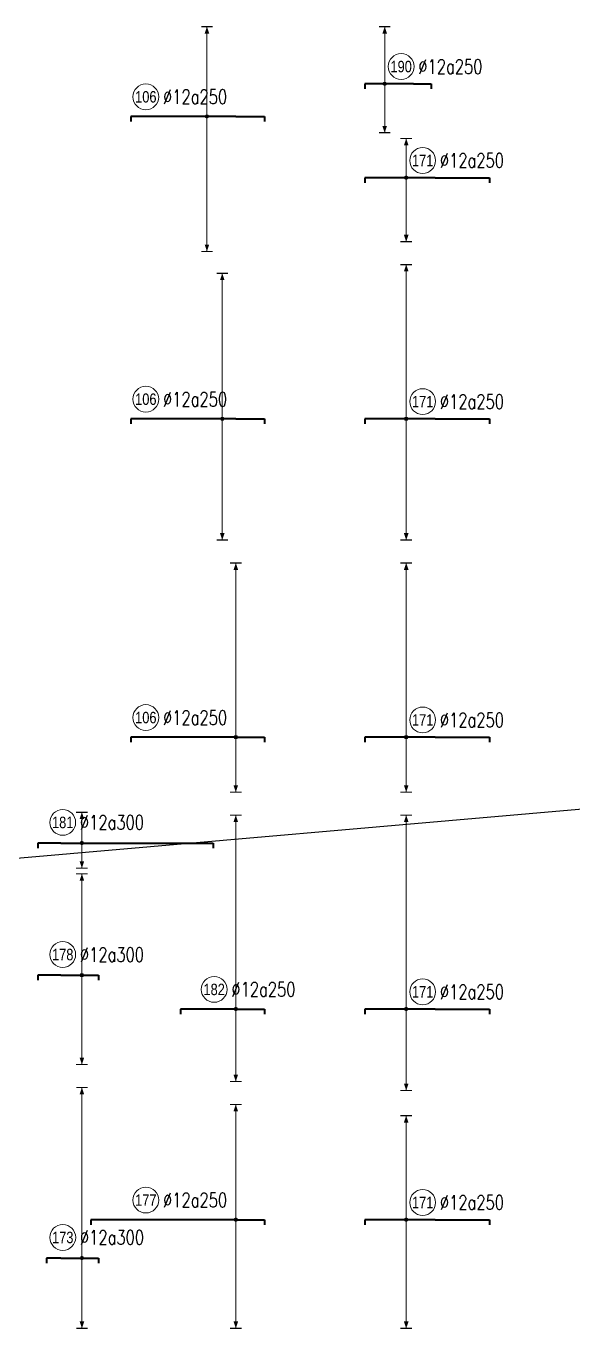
# Model space of a CAD drawing. Header units: millimetres. Extents: x -415354 to 883813, y -531490 to 486716.
# Drawn here: x 185444 to 204506, y -117820 to -72380 of the extents above; entities that cross this region are included whole.
import ezdxf
from ezdxf.enums import TextEntityAlignment as Align

# ---------------------------------------------------------------- set-up
doc = ezdxf.new("R2010")
doc.units = ezdxf.units.MM
doc.header["$MEASUREMENT"] = 0
for name, color, linetype, lineweight in [('NDC_S_DIM', 1, 'Continuous', 15), ('NDC_S_REBAR', 4, 'Continuous', 35), ('NDC_S_VN TEXT', 7, 'Continuous', 20)]:
    doc.layers.add(name, color=color, linetype=linetype, lineweight=lineweight)
doc.styles.add('ARIAL', font='arial.ttf', dxfattribs={"width": 0.8})
doc.styles.add('NDC_EN TXT', font='romans.shx', dxfattribs={"width": 0.8})

# ---------------------------------------------------------------- blocks, each defined once
blk = doc.blocks.new('*U306')
h = blk.add_hatch(color=6)
edge = h.paths.add_edge_path()
edge.add_arc((-5.03, 0), 0.3, 0, 360)
at = {"layer": 'NDC_S_DIM', "color": 8}
for q in [(-5.03, 15.66), (-5.03, -23.54)]:
    blk.add_line((-5.03, 0), q, dxfattribs=at)
for points in [[(-6.03, 15.66, 0.2, 0.2, 0), (-4.03, 15.66, 0, 0, 0)], [(-6.03, -23.54, 0.2, 0.2, 0), (-4.03, -23.54, 0, 0, 0)]]:
    blk.add_lwpolyline(points, format="xyseb", dxfattribs=at)
at = {"layer": 'NDC_S_DIM'}
blk.add_circle((-15.68, 3.42), 2.25, dxfattribs=at)
at = {"layer": 'NDC_S_DIM', "color": 6}
blk.add_circle((-5.03, 0), 0.3, dxfattribs=at)
at = {"layer": 'NDC_S_DIM', "color": 8}
for points in [[(-5.43, 14.46), (-5.03, 15.66), (-4.63, 14.46)], [(-5.43, -22.34), (-5.03, -23.54), (-4.63, -22.34)]]:
    blk.add_solid(points, dxfattribs=at)
at = {"layer": 'NDC_S_REBAR'}
for p, q in [((0, 0), (-18.27, 0)), ((-18.27, 0), (-18.27, -0.9)), ((0, 0), (4.98, 0)), ((4.98, 0), (4.98, -0.9)), ((-18.27, -0.9), (-18.27, -0.9)), ((4.98, -0.9), (4.98, -0.9))]:
    blk.add_line(p, q, dxfattribs=at)
at = {"layer": 'NDC_S_VN TEXT', "color": 3, "style": 'NDC_EN TXT', "width": 0.75}
blk.add_attdef('DKT', (-12.68, 2.17), '', height=2.5, dxfattribs=at)
at = {"layer": 'NDC_S_VN TEXT', "style": 'ARIAL', "width": 0.8}
blk.add_attdef('KHT', text='', height=2, dxfattribs=at).set_placement((-15.68, 3.42), align=Align.MIDDLE_CENTER)
blk = doc.blocks.new('*U307')
h = blk.add_hatch(color=6)
edge = h.paths.add_edge_path()
edge.add_arc((-5.03, 0), 0.3, 0, 360)
at = {"layer": 'NDC_S_DIM', "color": 8}
for q in [(-5.03, 6.84), (-5.03, -11.16)]:
    blk.add_line((-5.03, 0), q, dxfattribs=at)
for points in [[(-6.03, 6.84, 0.2, 0.2, 0), (-4.03, 6.84, 0, 0, 0)], [(-6.03, -11.16, 0.2, 0.2, 0), (-4.03, -11.16, 0, 0, 0)]]:
    blk.add_lwpolyline(points, format="xyseb", dxfattribs=at)
at = {"layer": 'NDC_S_DIM'}
blk.add_circle((-2.16, 3), 2.25, dxfattribs=at)
at = {"layer": 'NDC_S_DIM', "color": 6}
blk.add_circle((-5.03, 0), 0.3, dxfattribs=at)
at = {"layer": 'NDC_S_DIM', "color": 8}
for points in [[(-5.43, 5.64), (-5.03, 6.84), (-4.63, 5.64)], [(-5.43, -9.96), (-5.03, -11.16), (-4.63, -9.96)]]:
    blk.add_solid(points, dxfattribs=at)
at = {"layer": 'NDC_S_REBAR'}
for p, q in [((0, 0), (-12.25, 0)), ((-12.25, 0), (-12.25, -0.9)), ((0, 0), (9.5, 0)), ((9.5, 0), (9.5, -0.9)), ((-12.25, -0.9), (-12.25, -0.9)), ((9.5, -0.9), (9.5, -0.9))]:
    blk.add_line(p, q, dxfattribs=at)
at = {"layer": 'NDC_S_VN TEXT', "style": 'ARIAL', "width": 0.8}
blk.add_attdef('KHT', text='', height=2, dxfattribs=at).set_placement((-2.16, 3), align=Align.MIDDLE_CENTER)
at = {"layer": 'NDC_S_VN TEXT', "color": 3, "style": 'NDC_EN TXT', "width": 0.75}
blk.add_attdef('DKT', (0.84, 1.75), '', height=2.5, dxfattribs=at)
blk = doc.blocks.new('*U309')
h = blk.add_hatch(color=6)
edge = h.paths.add_edge_path()
edge.add_arc((-5.03, 0), 0.3, 0, 360)
at = {"layer": 'NDC_S_DIM', "color": 8}
for q in [(-5.03, 9.96), (-5.03, -8.54)]:
    blk.add_line((-5.03, 0), q, dxfattribs=at)
for points in [[(-6.03, 9.96, 0.2, 0.2, 0), (-4.03, 9.96, 0, 0, 0)], [(-6.03, -8.54, 0.2, 0.2, 0), (-4.03, -8.54, 0, 0, 0)]]:
    blk.add_lwpolyline(points, format="xyseb", dxfattribs=at)
at = {"layer": 'NDC_S_DIM'}
blk.add_circle((-2.16, 3), 2.25, dxfattribs=at)
at = {"layer": 'NDC_S_DIM', "color": 6}
blk.add_circle((-5.03, 0), 0.3, dxfattribs=at)
at = {"layer": 'NDC_S_DIM', "color": 8}
for points in [[(-5.43, 8.76), (-5.03, 9.96), (-4.63, 8.76)], [(-5.43, -7.34), (-5.03, -8.54), (-4.63, -7.34)]]:
    blk.add_solid(points, dxfattribs=at)
at = {"layer": 'NDC_S_REBAR'}
for p, q in [((0, 0), (-8.5, 0)), ((-8.5, 0), (-8.5, -0.9)), ((0, 0), (3.1, 0)), ((3.1, 0), (3.1, -0.9)), ((-8.5, -0.9), (-8.5, -0.9)), ((3.1, -0.9), (3.1, -0.9))]:
    blk.add_line(p, q, dxfattribs=at)
at = {"layer": 'NDC_S_VN TEXT', "style": 'ARIAL', "width": 0.8}
blk.add_attdef('KHT', text='', height=2, dxfattribs=at).set_placement((-2.16, 3), align=Align.MIDDLE_CENTER)
at = {"layer": 'NDC_S_VN TEXT', "color": 3, "style": 'NDC_EN TXT', "width": 0.75}
blk.add_attdef('DKT', (0.84, 1.75), '', height=2.5, dxfattribs=at)
blk = doc.blocks.new('*U312')
h = blk.add_hatch(color=6)
edge = h.paths.add_edge_path()
edge.add_arc((-2.36, 0), 0.3, 0, 360)
at = {"layer": 'NDC_S_DIM', "color": 8}
for q in [(-2.36, 25.38), (-2.36, -21.14)]:
    blk.add_line((-2.36, 0), q, dxfattribs=at)
for points in [[(-3.36, 25.38, 0.2, 0.2, 0), (-1.36, 25.38, 0, 0, 0)], [(-3.36, -21.14, 0.2, 0.2, 0), (-1.36, -21.14, 0, 0, 0)]]:
    blk.add_lwpolyline(points, format="xyseb", dxfattribs=at)
at = {"layer": 'NDC_S_DIM'}
blk.add_circle((-15.68, 3.42), 2.25, dxfattribs=at)
at = {"layer": 'NDC_S_DIM', "color": 6}
blk.add_circle((-2.36, 0), 0.3, dxfattribs=at)
at = {"layer": 'NDC_S_DIM', "color": 8}
for points in [[(-2.76, 24.18), (-2.36, 25.38), (-1.96, 24.18)], [(-2.76, -19.94), (-2.36, -21.14), (-1.96, -19.94)]]:
    blk.add_solid(points, dxfattribs=at)
at = {"layer": 'NDC_S_REBAR'}
for p, q in [((0, 0), (-18.27, 0)), ((-18.27, 0), (-18.27, -0.9)), ((0, 0), (4.98, 0)), ((4.98, 0), (4.98, -0.9)), ((-18.27, -0.9), (-18.27, -0.9)), ((4.98, -0.9), (4.98, -0.9))]:
    blk.add_line(p, q, dxfattribs=at)
at = {"layer": 'NDC_S_VN TEXT', "color": 3, "style": 'NDC_EN TXT', "width": 0.75}
blk.add_attdef('DKT', (-12.68, 2.17), '', height=2.5, dxfattribs=at)
at = {"layer": 'NDC_S_VN TEXT', "style": 'ARIAL', "width": 0.8}
blk.add_attdef('KHT', text='', height=2, dxfattribs=at).set_placement((-15.68, 3.42), align=Align.MIDDLE_CENTER)
blk = doc.blocks.new('*U313')
h = blk.add_hatch(color=6)
edge = h.paths.add_edge_path()
edge.add_arc((-5.03, 0), 0.3, 0, 360)
at = {"layer": 'NDC_S_DIM', "color": 8}
for q in [(-5.03, 26.89), (-5.03, -21.14)]:
    blk.add_line((-5.03, 0), q, dxfattribs=at)
for points in [[(-6.03, 26.89, 0.2, 0.2, 0), (-4.03, 26.89, 0, 0, 0)], [(-6.03, -21.14, 0.2, 0.2, 0), (-4.03, -21.14, 0, 0, 0)]]:
    blk.add_lwpolyline(points, format="xyseb", dxfattribs=at)
at = {"layer": 'NDC_S_DIM'}
blk.add_circle((-2.16, 3), 2.25, dxfattribs=at)
at = {"layer": 'NDC_S_DIM', "color": 6}
blk.add_circle((-5.03, 0), 0.3, dxfattribs=at)
at = {"layer": 'NDC_S_DIM', "color": 8}
for points in [[(-5.43, 25.69), (-5.03, 26.89), (-4.63, 25.69)], [(-5.43, -19.94), (-5.03, -21.14), (-4.63, -19.94)]]:
    blk.add_solid(points, dxfattribs=at)
at = {"layer": 'NDC_S_REBAR'}
for p, q in [((0, 0), (-12.25, 0)), ((-12.25, 0), (-12.25, -0.9)), ((0, 0), (9.5, 0)), ((9.5, 0), (9.5, -0.9)), ((-12.25, -0.9), (-12.25, -0.9)), ((9.5, -0.9), (9.5, -0.9))]:
    blk.add_line(p, q, dxfattribs=at)
at = {"layer": 'NDC_S_VN TEXT', "style": 'ARIAL', "width": 0.8}
blk.add_attdef('KHT', text='', height=2, dxfattribs=at).set_placement((-2.16, 3), align=Align.MIDDLE_CENTER)
at = {"layer": 'NDC_S_VN TEXT', "color": 3, "style": 'NDC_EN TXT', "width": 0.75}
blk.add_attdef('DKT', (0.84, 1.75), '', height=2.5, dxfattribs=at)
blk = doc.blocks.new('*U317')
h = blk.add_hatch(color=6)
edge = h.paths.add_edge_path()
edge.add_arc((0, 0), 0.3, 0, 360)
at = {"layer": 'NDC_S_DIM', "color": 8}
for q in [(0, 30.37), (0, -9.59)]:
    blk.add_line((0, 0), q, dxfattribs=at)
for points in [[(-1, 30.37, 0.2, 0.2, 0), (1, 30.37, 0, 0, 0)], [(-1, -9.59, 0.2, 0.2, 0), (1, -9.59, 0, 0, 0)]]:
    blk.add_lwpolyline(points, format="xyseb", dxfattribs=at)
at = {"layer": 'NDC_S_DIM'}
blk.add_circle((-15.68, 3.42), 2.25, dxfattribs=at)
at = {"layer": 'NDC_S_DIM', "color": 6}
blk.add_circle((0, 0), 0.3, dxfattribs=at)
at = {"layer": 'NDC_S_DIM', "color": 8}
for points in [[(-0.4, 29.17), (0, 30.37), (0.4, 29.17)], [(-0.4, -8.39), (0, -9.59), (0.4, -8.39)]]:
    blk.add_solid(points, dxfattribs=at)
at = {"layer": 'NDC_S_REBAR'}
for p, q in [((0, 0), (-18.27, 0)), ((-18.27, 0), (-18.27, -0.9)), ((0, 0), (4.98, 0)), ((4.98, 0), (4.98, -0.9)), ((-18.27, -0.9), (-18.27, -0.9)), ((4.98, -0.9), (4.98, -0.9))]:
    blk.add_line(p, q, dxfattribs=at)
at = {"layer": 'NDC_S_VN TEXT', "color": 3, "style": 'NDC_EN TXT', "width": 0.75}
blk.add_attdef('DKT', (-12.68, 2.17), '', height=2.5, dxfattribs=at)
at = {"layer": 'NDC_S_VN TEXT', "style": 'ARIAL', "width": 0.8}
blk.add_attdef('KHT', text='', height=2, dxfattribs=at).set_placement((-15.68, 3.42), align=Align.MIDDLE_CENTER)
blk = doc.blocks.new('*U316')
h = blk.add_hatch(color=6)
edge = h.paths.add_edge_path()
edge.add_arc((-5.03, 0), 0.3, 0, 360)
at = {"layer": 'NDC_S_DIM', "color": 8}
for q in [(-5.03, 30.38), (-5.03, -9.59)]:
    blk.add_line((-5.03, 0), q, dxfattribs=at)
for points in [[(-6.03, 30.38, 0.2, 0.2, 0), (-4.03, 30.38, 0, 0, 0)], [(-6.03, -9.59, 0.2, 0.2, 0), (-4.03, -9.59, 0, 0, 0)]]:
    blk.add_lwpolyline(points, format="xyseb", dxfattribs=at)
at = {"layer": 'NDC_S_DIM'}
blk.add_circle((-2.16, 3), 2.25, dxfattribs=at)
at = {"layer": 'NDC_S_DIM', "color": 6}
blk.add_circle((-5.03, 0), 0.3, dxfattribs=at)
at = {"layer": 'NDC_S_DIM', "color": 8}
for points in [[(-5.43, 29.18), (-5.03, 30.38), (-4.63, 29.18)], [(-5.43, -8.39), (-5.03, -9.59), (-4.63, -8.39)]]:
    blk.add_solid(points, dxfattribs=at)
at = {"layer": 'NDC_S_REBAR'}
for p, q in [((0, 0), (-12.25, 0)), ((-12.25, 0), (-12.25, -0.9)), ((0, 0), (9.5, 0)), ((9.5, 0), (9.5, -0.9)), ((-12.25, -0.9), (-12.25, -0.9)), ((9.5, -0.9), (9.5, -0.9))]:
    blk.add_line(p, q, dxfattribs=at)
at = {"layer": 'NDC_S_VN TEXT', "style": 'ARIAL', "width": 0.8}
blk.add_attdef('KHT', text='', height=2, dxfattribs=at).set_placement((-2.16, 3), align=Align.MIDDLE_CENTER)
at = {"layer": 'NDC_S_VN TEXT', "color": 3, "style": 'NDC_EN TXT', "width": 0.75}
blk.add_attdef('DKT', (0.84, 1.75), '', height=2.5, dxfattribs=at)
blk = doc.blocks.new('*U329')
h = blk.add_hatch(color=6)
edge = h.paths.add_edge_path()
edge.add_arc((0, 0), 0.3, 0, 360)
at = {"layer": 'NDC_S_DIM', "color": 8}
for q in [(0, 33.81), (0, -12.64)]:
    blk.add_line((0, 0), q, dxfattribs=at)
for points in [[(-1, 33.81, 0.2, 0.2, 0), (1, 33.81, 0, 0, 0)], [(-1, -12.64, 0.2, 0.2, 0), (1, -12.64, 0, 0, 0)]]:
    blk.add_lwpolyline(points, format="xyseb", dxfattribs=at)
at = {"layer": 'NDC_S_DIM'}
blk.add_circle((-3.77, 3.42), 2.25, dxfattribs=at)
at = {"layer": 'NDC_S_DIM', "color": 6}
blk.add_circle((0, 0), 0.3, dxfattribs=at)
at = {"layer": 'NDC_S_DIM', "color": 8}
for points in [[(-0.4, 32.61), (0, 33.81), (0.4, 32.61)], [(-0.4, -11.44), (0, -12.64), (0.4, -11.44)]]:
    blk.add_solid(points, dxfattribs=at)
at = {"layer": 'NDC_S_REBAR'}
for p, q in [((0, 0), (-9.62, 0)), ((-9.62, 0), (-9.62, -0.9)), ((0, 0), (4.98, 0)), ((4.98, 0), (4.98, -0.9)), ((-9.62, -0.9), (-9.62, -0.9)), ((4.98, -0.9), (4.98, -0.9))]:
    blk.add_line(p, q, dxfattribs=at)
at = {"layer": 'NDC_S_VN TEXT', "color": 3, "style": 'NDC_EN TXT', "width": 0.75}
blk.add_attdef('DKT', (-0.77, 2.17), '', height=2.5, dxfattribs=at)
at = {"layer": 'NDC_S_VN TEXT', "style": 'ARIAL', "width": 0.8}
blk.add_attdef('KHT', text='', height=2, dxfattribs=at).set_placement((-3.77, 3.42), align=Align.MIDDLE_CENTER)
blk = doc.blocks.new('*U326')
h = blk.add_hatch(color=6)
edge = h.paths.add_edge_path()
edge.add_arc((-5.03, 0), 0.3, 0, 360)
at = {"layer": 'NDC_S_DIM', "color": 8}
for q in [(-5.03, 33.81), (-5.03, -14.19)]:
    blk.add_line((-5.03, 0), q, dxfattribs=at)
for points in [[(-6.03, 33.81, 0.2, 0.2, 0), (-4.03, 33.81, 0, 0, 0)], [(-6.03, -14.19, 0.2, 0.2, 0), (-4.03, -14.19, 0, 0, 0)]]:
    blk.add_lwpolyline(points, format="xyseb", dxfattribs=at)
at = {"layer": 'NDC_S_DIM'}
blk.add_circle((-2.16, 3), 2.25, dxfattribs=at)
at = {"layer": 'NDC_S_DIM', "color": 6}
blk.add_circle((-5.03, 0), 0.3, dxfattribs=at)
at = {"layer": 'NDC_S_DIM', "color": 8}
for points in [[(-5.43, 32.61), (-5.03, 33.81), (-4.63, 32.61)], [(-5.43, -12.99), (-5.03, -14.19), (-4.63, -12.99)]]:
    blk.add_solid(points, dxfattribs=at)
at = {"layer": 'NDC_S_REBAR'}
for p, q in [((0, 0), (-12.25, 0)), ((-12.25, 0), (-12.25, -0.9)), ((0, 0), (9.5, 0)), ((9.5, 0), (9.5, -0.9)), ((-12.25, -0.9), (-12.25, -0.9)), ((9.5, -0.9), (9.5, -0.9))]:
    blk.add_line(p, q, dxfattribs=at)
at = {"layer": 'NDC_S_VN TEXT', "style": 'ARIAL', "width": 0.8}
blk.add_attdef('KHT', text='', height=2, dxfattribs=at).set_placement((-2.16, 3), align=Align.MIDDLE_CENTER)
at = {"layer": 'NDC_S_VN TEXT', "color": 3, "style": 'NDC_EN TXT', "width": 0.75}
blk.add_attdef('DKT', (0.84, 1.75), '', height=2.5, dxfattribs=at)
blk = doc.blocks.new('*U330')
h = blk.add_hatch(color=6)
edge = h.paths.add_edge_path()
edge.add_arc((0, 0), 0.3, 0, 360)
at = {"layer": 'NDC_S_DIM', "color": 8}
for q in [(0, 20.08), (0, -18.95)]:
    blk.add_line((0, 0), q, dxfattribs=at)
for points in [[(-1, 20.08, 0.2, 0.2, 0), (1, 20.08, 0, 0, 0)], [(-1, -18.95, 0.2, 0.2, 0), (1, -18.95, 0, 0, 0)]]:
    blk.add_lwpolyline(points, format="xyseb", dxfattribs=at)
at = {"layer": 'NDC_S_DIM'}
blk.add_circle((-15.68, 3.42), 2.25, dxfattribs=at)
at = {"layer": 'NDC_S_DIM', "color": 6}
blk.add_circle((0, 0), 0.3, dxfattribs=at)
at = {"layer": 'NDC_S_DIM', "color": 8}
for points in [[(-0.4, 18.88), (0, 20.08), (0.4, 18.88)], [(-0.4, -17.75), (0, -18.95), (0.4, -17.75)]]:
    blk.add_solid(points, dxfattribs=at)
at = {"layer": 'NDC_S_REBAR'}
for p, q in [((0, 0), (-25.25, 0)), ((-25.25, 0), (-25.25, -0.9)), ((0, 0), (4.98, 0)), ((4.98, 0), (4.98, -0.9)), ((-25.25, -0.9), (-25.25, -0.9)), ((4.98, -0.9), (4.98, -0.9))]:
    blk.add_line(p, q, dxfattribs=at)
at = {"layer": 'NDC_S_VN TEXT', "color": 3, "style": 'NDC_EN TXT', "width": 0.75}
blk.add_attdef('DKT', (-12.68, 2.17), '', height=2.5, dxfattribs=at)
at = {"layer": 'NDC_S_VN TEXT', "style": 'ARIAL', "width": 0.8}
blk.add_attdef('KHT', text='', height=2, dxfattribs=at).set_placement((-15.68, 3.42), align=Align.MIDDLE_CENTER)
blk = doc.blocks.new('*U325')
h = blk.add_hatch(color=6)
edge = h.paths.add_edge_path()
edge.add_arc((-5.03, 0), 0.3, 0, 360)
at = {"layer": 'NDC_S_DIM', "color": 8}
for q in [(-5.03, 18.14), (-5.03, -18.95)]:
    blk.add_line((-5.03, 0), q, dxfattribs=at)
for points in [[(-6.03, 18.14, 0.2, 0.2, 0), (-4.03, 18.14, 0, 0, 0)], [(-6.03, -18.95, 0.2, 0.2, 0), (-4.03, -18.95, 0, 0, 0)]]:
    blk.add_lwpolyline(points, format="xyseb", dxfattribs=at)
at = {"layer": 'NDC_S_DIM'}
blk.add_circle((-2.16, 3), 2.25, dxfattribs=at)
at = {"layer": 'NDC_S_DIM', "color": 6}
blk.add_circle((-5.03, 0), 0.3, dxfattribs=at)
at = {"layer": 'NDC_S_DIM', "color": 8}
for points in [[(-5.43, 16.94), (-5.03, 18.14), (-4.63, 16.94)], [(-5.43, -17.75), (-5.03, -18.95), (-4.63, -17.75)]]:
    blk.add_solid(points, dxfattribs=at)
at = {"layer": 'NDC_S_REBAR'}
for p, q in [((0, 0), (-12.25, 0)), ((-12.25, 0), (-12.25, -0.9)), ((0, 0), (9.5, 0)), ((9.5, 0), (9.5, -0.9)), ((-12.25, -0.9), (-12.25, -0.9)), ((9.5, -0.9), (9.5, -0.9))]:
    blk.add_line(p, q, dxfattribs=at)
at = {"layer": 'NDC_S_VN TEXT', "style": 'ARIAL', "width": 0.8}
blk.add_attdef('KHT', text='', height=2, dxfattribs=at).set_placement((-2.16, 3), align=Align.MIDDLE_CENTER)
at = {"layer": 'NDC_S_VN TEXT', "color": 3, "style": 'NDC_EN TXT', "width": 0.75}
blk.add_attdef('DKT', (0.84, 1.75), '', height=2.5, dxfattribs=at)
blk = doc.blocks.new('*U331')
h = blk.add_hatch(color=6)
edge = h.paths.add_edge_path()
edge.add_arc((3.65, 0), 0.3, 0, 360)
at = {"layer": 'NDC_S_DIM', "color": 8}
for q in [(3.65, 29.74), (3.65, -12.26)]:
    blk.add_line((3.65, 0), q, dxfattribs=at)
for points in [[(2.65, 29.74, 0.2, 0.2, 0), (4.65, 29.74, 0, 0, 0)], [(2.65, -12.26, 0.2, 0.2, 0), (4.65, -12.26, 0, 0, 0)]]:
    blk.add_lwpolyline(points, format="xyseb", dxfattribs=at)
at = {"layer": 'NDC_S_DIM'}
blk.add_circle((0.31, 3.59), 2.25, dxfattribs=at)
at = {"layer": 'NDC_S_DIM', "color": 6}
blk.add_circle((3.65, 0), 0.3, dxfattribs=at)
at = {"layer": 'NDC_S_DIM', "color": 8}
for points in [[(3.25, 28.54), (3.65, 29.74), (4.05, 28.54)], [(3.25, -11.06), (3.65, -12.26), (4.05, -11.06)]]:
    blk.add_solid(points, dxfattribs=at)
at = {"layer": 'NDC_S_REBAR'}
for p, q in [((0, 0), (-2.54, 0)), ((-2.54, 0), (-2.54, -0.9)), ((0, 0), (6.56, 0)), ((6.56, 0), (6.56, -0.9)), ((-2.54, -0.9), (-2.54, -0.9)), ((6.56, -0.9), (6.56, -0.9))]:
    blk.add_line(p, q, dxfattribs=at)
at = {"layer": 'NDC_S_VN TEXT', "style": 'ARIAL', "width": 0.8}
blk.add_attdef('KHT', text='', height=2, dxfattribs=at).set_placement((0.31, 3.59), align=Align.MIDDLE_CENTER)
at = {"layer": 'NDC_S_VN TEXT', "color": 3, "style": 'NDC_EN TXT', "width": 0.75}
blk.add_attdef('DKT', (3.31, 2.34), '', height=2.5, dxfattribs=at)
blk = doc.blocks.new('*U1011')
h = blk.add_hatch(color=6)
edge = h.paths.add_edge_path()
edge.add_arc((3.65, 0), 0.3, 0, 360)
at = {"layer": 'NDC_S_DIM', "color": 8}
for q in [(3.65, 17.65), (3.65, -15.6)]:
    blk.add_line((3.65, 0), q, dxfattribs=at)
for points in [[(2.65, 17.65, 0.2, 0.2, 0), (4.65, 17.65, 0, 0, 0)], [(2.65, -15.6, 0.2, 0.2, 0), (4.65, -15.6, 0, 0, 0)]]:
    blk.add_lwpolyline(points, format="xyseb", dxfattribs=at)
at = {"layer": 'NDC_S_DIM'}
blk.add_circle((0.31, 3.59), 2.25, dxfattribs=at)
at = {"layer": 'NDC_S_DIM', "color": 6}
blk.add_circle((3.65, 0), 0.3, dxfattribs=at)
at = {"layer": 'NDC_S_DIM', "color": 8}
for points in [[(3.25, 16.45), (3.65, 17.65), (4.05, 16.45)], [(3.25, -14.4), (3.65, -15.6), (4.05, -14.4)]]:
    blk.add_solid(points, dxfattribs=at)
at = {"layer": 'NDC_S_REBAR'}
for p, q in [((0, 0), (-4.04, 0)), ((-4.04, 0), (-4.04, -0.9)), ((0, 0), (6.56, 0)), ((6.56, 0), (6.56, -0.9)), ((-4.04, -0.9), (-4.04, -0.9)), ((6.56, -0.9), (6.56, -0.9))]:
    blk.add_line(p, q, dxfattribs=at)
at = {"layer": 'NDC_S_VN TEXT', "style": 'ARIAL', "width": 0.8}
blk.add_attdef('KHT', text='', height=2, dxfattribs=at).set_placement((0.31, 3.59), align=Align.MIDDLE_CENTER)
at = {"layer": 'NDC_S_VN TEXT', "color": 3, "style": 'NDC_EN TXT', "width": 0.75}
blk.add_attdef('DKT', (3.31, 2.34), '', height=2.5, dxfattribs=at)
blk = doc.blocks.new('*U1012')
h = blk.add_hatch(color=6)
edge = h.paths.add_edge_path()
edge.add_arc((3.65, 0), 0.3, 0, 360)
at = {"layer": 'NDC_S_DIM', "color": 8}
for q in [(3.65, 5.36), (3.65, -4.39)]:
    blk.add_line((3.65, 0), q, dxfattribs=at)
for points in [[(2.65, 5.36, 0.2, 0.2, 0), (4.65, 5.36, 0, 0, 0)], [(2.65, -4.39, 0.2, 0.2, 0), (4.65, -4.39, 0, 0, 0)]]:
    blk.add_lwpolyline(points, format="xyseb", dxfattribs=at)
at = {"layer": 'NDC_S_DIM'}
blk.add_circle((0.31, 3.59), 2.25, dxfattribs=at)
at = {"layer": 'NDC_S_DIM', "color": 6}
blk.add_circle((3.65, 0), 0.3, dxfattribs=at)
at = {"layer": 'NDC_S_DIM', "color": 8}
for points in [[(3.25, 4.16), (3.65, 5.36), (4.05, 4.16)], [(3.25, -3.19), (3.65, -4.39), (4.05, -3.19)]]:
    blk.add_solid(points, dxfattribs=at)
at = {"layer": 'NDC_S_REBAR'}
for p, q in [((0, 0), (-4.04, 0)), ((-4.04, 0), (-4.04, -0.9)), ((0, 0), (26.56, 0)), ((26.56, 0), (26.56, -0.9)), ((-4.04, -0.9), (-4.04, -0.9)), ((26.56, -0.9), (26.56, -0.9))]:
    blk.add_line(p, q, dxfattribs=at)
at = {"layer": 'NDC_S_VN TEXT', "style": 'ARIAL', "width": 0.8}
blk.add_attdef('KHT', text='', height=2, dxfattribs=at).set_placement((0.31, 3.59), align=Align.MIDDLE_CENTER)
at = {"layer": 'NDC_S_VN TEXT', "color": 3, "style": 'NDC_EN TXT', "width": 0.75}
blk.add_attdef('DKT', (3.31, 2.34), '', height=2.5, dxfattribs=at)

msp = doc.modelspace()

# ---------------------------------------------------------------- linework, layer by layer
msp.add_line((232328, -97298.8), (170365.8, -102691.8))

# ---------------------------------------------------------------- block references
at = {"xscale": 200, "yscale": 200, "zscale": 200}
for name, p, values in [('*U306', (192754, -75531.7), {'KHT': '106', 'DKT': '%%c12a250'}), ('*U309', (198949.9, -74391.9), {'KHT': '190', 'DKT': '%%c12a250'}), ('*U307', (199700.4, -77668.8), {'KHT': '171', 'DKT': '%%c12a250'}), ('*U313', (199700.4, -86077.7), {'KHT': '171', 'DKT': '%%c12a250'}), ('*U312', (192754, -86077.7), {'KHT': '106', 'DKT': '%%c12a250'}), ('*U317', (192754, -97181.1), {'KHT': '106', 'DKT': '%%c12a250'}), ('*U316', (199700.4, -97181.1), {'KHT': '171', 'DKT': '%%c12a250'}), ('*U1012', (186658.9, -100872.5), {'KHT': '181', 'DKT': '%%c12a300'}), ('*U329', (192754, -106662.8), {'KHT': '182', 'DKT': '%%c12a250'}), ('*U326', (199700.4, -106662.8), {'KHT': '171', 'DKT': '%%c12a250'}), ('*U1011', (186658.9, -105480), {'KHT': '178', 'DKT': '%%c12a300'}), ('*U331', (186660.4, -115347), {'KHT': '173', 'DKT': '%%c12a300'}), ('*U330', (192754, -114009.8), {'KHT': '177', 'DKT': '%%c12a250'}), ('*U325', (199700.4, -114009.8), {'KHT': '171', 'DKT': '%%c12a250'})]:
    msp.add_blockref(name, p, dxfattribs=at).add_auto_attribs(values)

doc.saveas('drawing.dxf')
